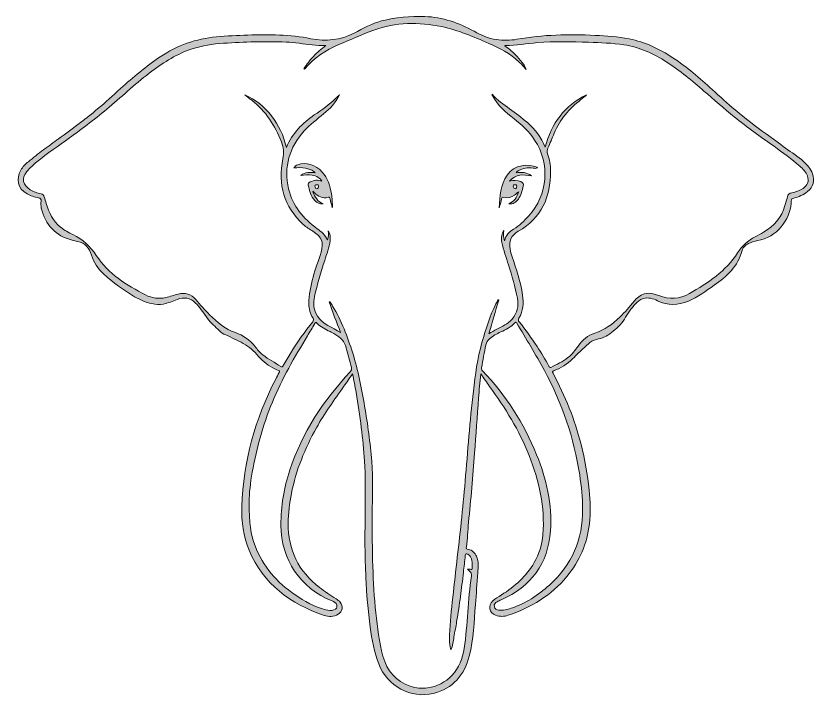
# Model space of a CAD drawing. Extents: x 55 to 2945, y -1852 to -85.
# Drawn here: x 80 to 1013, y -881 to -85 of the extents above; entities that cross this region are included whole.
import ezdxf

# ---------------------------------------------------------------- set-up
doc = ezdxf.new("R2010")
doc.units = 0
doc.header["$MEASUREMENT"] = 0
doc.layers.add('Layer 1', color=7, linetype='Continuous')

# ---------------------------------------------------------------- blocks, each defined once
blk = doc.blocks.new('block 4')
at = {"layer": 'Layer 1', "true_color": 0xffffff}
h = blk.add_hatch(color=7, dxfattribs=at)
h.dxf.hatch_style = 2
edge = h.paths.add_edge_path()
edge.add_spline(control_points=[(1009.71, -268.63), (1007.58, -262.84), (1003.71, -258.3), (999.2, -254.29), (992.71, -248.53), (985.35, -243.92), (978.4, -238.77), (970.84, -233.17), (963.37, -227.47), (955.57, -222.2), (942.97, -213.67), (931.4, -203.78), (919.59, -194.24), (910.29, -186.73), (901.64, -178.42), (892.73, -170.43), (878.04, -157.25), (863.22, -144.23), (846.73, -133.28), (831.05, -122.87), (814.25, -115.12), (795.73, -111.28), (782.61, -108.57), (769.31, -107.81), (756, -107.21), (725.45, -105.83), (695.01, -106.33), (664.8, -111.79), (656.86, -113.22), (648.78, -113.32), (640.75, -112.2), (631.36, -110.88), (622.88, -106.93), (614.71, -102.48), (596.73, -92.69), (577.98, -86), (557.24, -85.26), (540.13, -84.65), (523.35, -86.15), (506.82, -90.47), (495.42, -93.45), (485.2, -99.23), (474.85, -104.57), (458.71, -112.88), (441.88, -114.51), (424.27, -111.13), (412.12, -108.8), (399.85, -107.18), (387.5, -106.88), (362.96, -106.28), (338.44, -106.85), (313.96, -109), (290.08, -111.1), (268.37, -119.02), (248.45, -132.24), (231.87, -143.24), (216.88, -156.19), (202.08, -169.39), (193.22, -177.3), (184.65, -185.56), (175.44, -193.02), (168.84, -198.36), (162.49, -204), (155.55, -208.98), (146.89, -215.18), (138.48, -221.75), (129.78, -227.93), (123.83, -232.15), (118.02, -236.59), (112.07, -240.82), (106.05, -245.11), (100.41, -249.94), (94.65, -254.58), (91.19, -257.37), (88.05, -260.51), (85.85, -264.4), (80.13, -274.47), (81.35, -285.75), (93.02, -291.98), (97.29, -294.26), (101.8, -295.88), (106.53, -296.83), (108.66, -297.26), (109.68, -298.04), (109.41, -300.48), (109.1, -303.19), (109.08, -306), (109.72, -308.69), (114.42, -328.26), (126.3, -340.93), (145.85, -346.18), (147.93, -346.74), (150.03, -347.25), (152.13, -347.69), (160.87, -349.48), (165.81, -355.07), (168.24, -363.39), (170.77, -372.08), (175.68, -379.32), (182.32, -385.43), (193.42, -395.64), (205.72, -404.22), (218.58, -412.01), (224.83, -415.79), (231.49, -418.64), (238.68, -420.13), (243.12, -421.04), (247.67, -421.72), (252.11, -420.66), (257.63, -419.34), (262.98, -417.4), (268.26, -415.26), (276.23, -412.04), (283.43, -413.26), (289.61, -419.38), (294.5, -424.23), (298.49, -429.87), (302.35, -435.49), (306.13, -441), (310.8, -445.5), (315.67, -449.88), (317.89, -451.88), (319.76, -454.23), (322.68, -455.53), (329.47, -458.55), (336.19, -461.76), (342.78, -465.2), (349.69, -468.8), (356.01, -473.46), (361.07, -479.31), (366.51, -485.6), (372.39, -491.11), (379.73, -495.01), (381.89, -496.16), (384.11, -497.24), (386.36, -498.18), (387.65, -498.72), (388.01, -499.18), (387.24, -500.52), (385.82, -502.98), (384.59, -505.55), (383.29, -508.08), (359.31, -554.78), (345.26, -604.12), (343.74, -656.81), (343.24, -674.37), (345.35, -691.48), (352.17, -707.77), (368.82, -747.55), (400.56, -770.08), (439.83, -783.72), (445.14, -785.57), (450.91, -785.54), (456.09, -782.42), (461.19, -779.35), (462.29, -773.1), (458.62, -768.43), (457.26, -766.7), (455.51, -765.44), (453.65, -764.32), (447.01, -760.3), (440.7, -755.8), (434.54, -751.09), (409.85, -732.21), (397.49, -707.27), (397.83, -676.15), (397.96, -664.55), (399.34, -653.06), (401.58, -641.68), (406.95, -614.38), (417.38, -589), (430.91, -564.8), (440.37, -547.89), (451.71, -532.23), (462.87, -516.45), (466.14, -511.83), (469.31, -507.15), (472.95, -501.88), (474.41, -509.57), (475.82, -516.55), (477.05, -523.55), (479.44, -537.16), (481.44, -550.83), (483.13, -564.54), (484.74, -577.58), (486.12, -590.64), (487.03, -603.74), (488.25, -621.19), (487.75, -638.68), (487.66, -656.15), (487.6, -667.57), (487.69, -679.02), (487.27, -690.45), (487.11, -694.62), (487.47, -698.81), (487.46, -703), (487.42, -715.17), (487.92, -727.34), (488.47, -739.49), (489.35, -758.9), (490.99, -778.26), (493.59, -797.52), (495.55, -812.11), (498.19, -826.54), (503.52, -840.35), (513.43, -866.07), (541.08, -881.2), (567.18, -874.68), (590.12, -868.95), (603.45, -853.32), (609.18, -831.05), (614.24, -811.4), (614.86, -791.12), (616.35, -770.99), (617.27, -758.66), (618.3, -746.34), (619.11, -734.01), (619.54, -727.55), (620.48, -721.02), (617.51, -714.78), (615.53, -710.64), (612.65, -707.52), (608.08, -706.75), (605.96, -706.39), (605.46, -705.75), (605.74, -703.85), (607.12, -694.42), (607.35, -684.89), (608.26, -675.42), (609.54, -661.96), (611.02, -648.51), (612.19, -635.03), (613.37, -621.55), (614.31, -608.05), (615.3, -594.55), (616.87, -573.12), (618.31, -551.68), (619.96, -530.26), (620.66, -521.18), (621.73, -512.13), (622.72, -502.15), (626.45, -507.49), (629.57, -512.11), (632.83, -516.62), (651.01, -541.85), (667.6, -568), (678.97, -597.11), (690.56, -626.8), (697.82, -657.33), (695.03, -689.54), (694.04, -701.1), (690.82, -712.08), (684.95, -722.15), (675.62, -738.15), (662.16, -750), (646.73, -759.82), (643.26, -762.03), (639.64, -764.05), (636.59, -766.86), (630.57, -772.4), (632.19, -780.7), (639.87, -783.51), (644.77, -785.3), (649.8, -785.13), (654.61, -783.52), (681.37, -774.53), (704.79, -760.41), (722.96, -738.41), (737.77, -720.48), (746.8, -700.01), (749.34, -676.86), (750.78, -663.76), (750.35, -650.62), (749.03, -637.49), (747.24, -619.6), (743.95, -601.99), (739.65, -584.57), (732.43, -555.38), (721.03, -527.81), (706.91, -501.33), (705.89, -499.42), (706.12, -498.86), (708.11, -498.19), (716.4, -495.39), (723.48, -490.68), (729.77, -484.58), (732.16, -482.27), (734.23, -479.65), (736.66, -477.47), (740.38, -474.14), (744.06, -470.76), (747.74, -467.38), (750.56, -464.77), (753.7, -462.44), (757.6, -461.8), (764.15, -460.72), (769.76, -457.94), (775.03, -453.9), (780.93, -449.37), (786.45, -444.52), (790.19, -438.11), (793.91, -431.72), (798.16, -425.76), (803.23, -420.44), (805.67, -417.89), (808.26, -415.42), (811.99, -414.28), (818.1, -412.4), (823.46, -414.27), (828.72, -416.74), (840.77, -422.4), (852.74, -422.18), (864.88, -417.05), (875.84, -412.43), (885.31, -405.41), (894.98, -398.71), (909.85, -388.4), (922.67, -376.48), (927.64, -358.11), (928.85, -353.62), (932.41, -350.7), (936.83, -349.23), (940.91, -347.86), (945.04, -346.53), (949.24, -345.66), (971.89, -340.95), (985.04, -316.7), (984.93, -300.41), (984.91, -298.12), (985.79, -297.38), (987.8, -296.93), (993.71, -295.62), (999.18, -293.28), (1003.94, -289.44), (1010.64, -284.03), (1012.67, -276.71), (1009.71, -268.63)], knot_values=[0, 0, 0, 0, 1, 1, 1, 2, 2, 2, 3, 3, 3, 4, 4, 4, 5, 5, 5, 6, 6, 6, 7, 7, 7, 8, 8, 8, 9, 9, 9, 10, 10, 10, 11, 11, 11, 12, 12, 12, 13, 13, 13, 14, 14, 14, 15, 15, 15, 16, 16, 16, 17, 17, 17, 18, 18, 18, 19, 19, 19, 20, 20, 20, 21, 21, 21, 22, 22, 22, 23, 23, 23, 24, 24, 24, 25, 25, 25, 26, 26, 26, 27, 27, 27, 28, 28, 28, 29, 29, 29, 30, 30, 30, 31, 31, 31, 32, 32, 32, 33, 33, 33, 34, 34, 34, 35, 35, 35, 36, 36, 36, 37, 37, 37, 38, 38, 38, 39, 39, 39, 40, 40, 40, 41, 41, 41, 42, 42, 42, 43, 43, 43, 44, 44, 44, 45, 45, 45, 46, 46, 46, 47, 47, 47, 48, 48, 48, 49, 49, 49, 50, 50, 50, 51, 51, 51, 52, 52, 52, 53, 53, 53, 54, 54, 54, 55, 55, 55, 56, 56, 56, 57, 57, 57, 58, 58, 58, 59, 59, 59, 60, 60, 60, 61, 61, 61, 62, 62, 62, 63, 63, 63, 64, 64, 64, 65, 65, 65, 66, 66, 66, 67, 67, 67, 68, 68, 68, 69, 69, 69, 70, 70, 70, 71, 71, 71, 72, 72, 72, 73, 73, 73, 74, 74, 74, 75, 75, 75, 76, 76, 76, 77, 77, 77, 78, 78, 78, 79, 79, 79, 80, 80, 80, 81, 81, 81, 82, 82, 82, 83, 83, 83, 84, 84, 84, 85, 85, 85, 86, 86, 86, 87, 87, 87, 88, 88, 88, 89, 89, 89, 90, 90, 90, 91, 91, 91, 92, 92, 92, 93, 93, 93, 94, 94, 94, 95, 95, 95, 96, 96, 96, 97, 97, 97, 98, 98, 98, 99, 99, 99, 100, 100, 100, 101, 101, 101, 102, 102, 102, 103, 103, 103, 104, 104, 104, 105, 105, 105, 106, 106, 106, 107, 107, 107, 108, 108, 108, 109, 109, 109, 110, 110, 110, 111, 111, 111, 112, 112, 112, 112], degree=3, periodic=1)
edge = h.paths.add_edge_path()
edge.add_spline(control_points=[(470.14, -499.71), (438.92, -533.06), (414.23, -570.51), (399.75, -614.12), (392.85, -634.91), (389.33, -656.38), (389.37, -678.35), (389.44, -718.57), (411.78, -751.69), (449.06, -766.85), (451.46, -767.82), (453.75, -768.81), (454.42, -771.77), (455.06, -774.62), (454.08, -776.56), (451.23, -777.37), (448, -778.3), (444.8, -777.78), (441.62, -777.09), (428.29, -774.18), (416.97, -767.07), (405.89, -759.6), (384.6, -745.25), (368.25, -726.78), (359.16, -702.43), (354.03, -688.7), (352.09, -676.65), (352.2, -651.39), (352.43, -631.16), (357.61, -603.64), (365.06, -576.5), (372.85, -548.09), (384.25, -521.13), (398.38, -495.29), (405.34, -482.57), (413.05, -470.31), (420.26, -457.75), (423.04, -452.9), (426.05, -448.2), (428.85, -443.36), (429.42, -442.37), (429.87, -441.42), (431.17, -442.75), (435.57, -447.27), (441.2, -449.91), (446.69, -452.75), (448.61, -453.74), (450.52, -454.74), (452.41, -455.78), (458.92, -459.37), (463.73, -464.1), (465.57, -471.8), (467.4, -479.41), (469.84, -486.88), (471.6, -494.54), (472.1, -496.68), (471.69, -498.05), (470.14, -499.71)], knot_values=[0, 0, 0, 0, 1, 1, 1, 2, 2, 2, 3, 3, 3, 4, 4, 4, 5, 5, 5, 6, 6, 6, 7, 7, 7, 8, 8, 8, 9, 9, 9, 10, 10, 10, 11, 11, 11, 12, 12, 12, 13, 13, 13, 14, 14, 14, 15, 15, 15, 16, 16, 16, 17, 17, 17, 18, 18, 18, 19, 19, 19, 19], degree=3, periodic=1)
edge = h.paths.add_edge_path()
edge.add_spline(control_points=[(738.03, -619.93), (740.04, -633.14), (741.28, -646.43), (741.44, -659.8), (741.81, -695.1), (728.96, -724.62), (702.73, -748.3), (689.55, -760.2), (674.93, -769.74), (657.98, -775.39), (653.34, -776.94), (648.62, -778.35), (643.58, -777.53), (641.08, -777.12), (639.02, -776.18), (638.43, -773.45), (637.81, -770.61), (639.65, -769.06), (641.72, -767.8), (643.14, -766.94), (644.68, -766.27), (646.2, -765.59), (681.26, -750.06), (701.29, -723.45), (703.95, -685.01), (706.08, -654.21), (699.27, -624.68), (687.71, -596.3), (672.82, -559.77), (651.86, -527.02), (624.6, -498.41), (623.59, -497.36), (623.36, -496.42), (623.58, -495.02), (624.97, -486.01), (626.64, -477.05), (628.59, -468.13), (629.21, -465.28), (630.59, -463.11), (632.72, -461.23), (636.66, -457.73), (641.25, -455.31), (645.97, -453.1), (651.94, -450.3), (657.77, -447.3), (662.47, -442.53), (663.32, -441.67), (663.92, -441.44), (664.67, -442.74), (675.32, -461.16), (686.73, -479.14), (696.79, -497.9), (717.37, -536.26), (731.46, -576.84), (738.03, -619.93)], knot_values=[0, 0, 0, 0, 1, 1, 1, 2, 2, 2, 3, 3, 3, 4, 4, 4, 5, 5, 5, 6, 6, 6, 7, 7, 7, 8, 8, 8, 9, 9, 9, 10, 10, 10, 11, 11, 11, 12, 12, 12, 13, 13, 13, 14, 14, 14, 15, 15, 15, 16, 16, 16, 17, 17, 17, 18, 18, 18, 18], degree=3, periodic=1)
edge = h.paths.add_edge_path()
edge.add_spline(control_points=[(998.71, -285.76), (994.69, -288.35), (990.24, -289.94), (985.58, -290.73), (982.49, -291.25), (981.05, -292.78), (980.42, -295.76), (979.71, -299.11), (978.57, -302.37), (977.62, -305.67), (973.59, -319.6), (965.05, -329.88), (952.43, -336.89), (949.26, -338.66), (946.17, -340.58), (942.93, -342.23), (934.41, -346.56), (927.48, -352.73), (922.38, -360.74), (908.55, -382.49), (887.78, -396.02), (866.04, -408.28), (854.73, -414.66), (842.63, -415.76), (830.33, -410.67), (829.43, -410.3), (828.45, -410.1), (827.54, -409.74), (816.9, -405.65), (808.42, -408.83), (801.42, -417.35), (796.2, -423.72), (790.95, -430.06), (784.96, -435.77), (776.42, -443.91), (767.16, -450.82), (755.77, -454.5), (747.42, -457.2), (741.04, -462.49), (736.09, -469.67), (732.69, -474.59), (729.05, -479.34), (724.23, -483.02), (718.11, -487.7), (711.21, -491.01), (704.36, -494.4), (702.8, -495.17), (702.56, -493.76), (702.07, -492.9), (697.7, -485.14), (693.25, -477.42), (688.26, -470.04), (681.67, -460.29), (675.03, -450.56), (667.54, -441.46), (666.27, -439.92), (665.95, -438.85), (667.13, -436.92), (672.2, -428.63), (672.65, -419.47), (671.27, -410.17), (668.99, -394.77), (664.36, -379.99), (659.08, -365.4), (658.05, -362.53), (657.26, -359.6), (656.75, -356.59), (655.12, -347.13), (657.93, -340.5), (666.33, -335.76), (693.78, -320.27), (704.06, -295.62), (704.13, -265.48), (704.14, -258.56), (702.76, -251.82), (700.58, -245.27), (699.81, -242.97), (699.9, -241), (700.89, -238.79), (703.47, -233.07), (705.87, -227.26), (708.28, -221.46), (714.93, -205.43), (725.76, -192.73), (739.37, -182.22), (741.68, -180.43), (743.97, -178.6), (745.98, -176.54), (720.37, -189.05), (705.19, -209.93), (697.89, -237.56), (692.85, -226.34), (686.13, -216.81), (677.06, -209), (670.43, -203.29), (663.34, -198.19), (656.28, -193.05), (649.14, -187.85), (641.81, -182.89), (636.05, -175.97), (635.34, -176.99), (636.18, -177.51), (636.52, -178.11), (642.6, -188.97), (651.64, -197.06), (661.38, -204.49), (670.65, -211.55), (679.04, -219.45), (685.47, -229.29), (703.75, -257.29), (700.95, -293.05), (678.52, -317.83), (673.23, -323.67), (667.67, -329.15), (660.87, -333.29), (655.91, -336.3), (651.99, -340.36), (650.18, -346.76), (648.72, -342.5), (648.9, -338.84), (649.51, -334.85), (646.98, -337.78), (646.09, -343.13), (647.16, -348.75), (648.88, -357.74), (652.32, -366.23), (654.94, -374.96), (658.82, -387.82), (662.9, -400.63), (665.4, -413.85), (667.11, -422.92), (665.18, -431.19), (659.04, -438.29), (656.63, -441.08), (653.62, -443.14), (650.51, -444.99), (644.62, -448.49), (638.18, -451.01), (631.98, -455.46), (635.97, -441.87), (639.75, -428.95), (643.54, -416.03), (643.3, -415.91), (643.07, -415.79), (642.83, -415.67), (641.98, -417.18), (641.07, -418.65), (640.29, -420.19), (632.98, -434.62), (628.34, -450.03), (623.94, -465.51), (618.65, -484.07), (616.09, -503.12), (613.9, -522.24), (609.9, -557.15), (607.34, -592.2), (604.32, -627.21), (602.94, -643.14), (601.51, -659.07), (599.78, -674.96), (596.4, -706.06), (592.69, -737.12), (589.3, -768.21), (587.72, -782.75), (586.53, -797.33), (586, -811.95), (585.86, -815.79), (586.55, -819.5), (587.82, -823.88), (590.08, -819.51), (590.4, -813.6), (591.27, -808.82), (592.38, -802.82), (593.44, -796.81), (594.44, -790.79), (596.07, -781.05), (597.57, -771.28), (598.93, -761.49), (599.58, -756.89), (600.05, -752.28), (600.59, -747.66), (601.14, -743.02), (602.28, -738.09), (602.28, -733.42), (603.03, -726.93), (603.85, -720.44), (604.42, -713.93), (604.65, -711.29), (605.94, -711.6), (607.52, -712.36), (610.6, -713.84), (611.38, -716.85), (612.22, -719.77), (613.05, -722.66), (612.53, -725.61), (612.49, -728.54), (612.47, -729.85), (612.18, -730.65), (610.59, -729.95), (609.6, -729.52), (608.51, -729.45), (607, -729.9), (608.01, -730.77), (608.75, -731.38), (609.46, -732.02), (611.16, -733.54), (611.93, -735.25), (611.58, -737.72), (607.55, -765.74), (607.47, -794.23), (603.12, -822.19), (601.28, -833.95), (597.31, -845.03), (588.9, -853.71), (581.38, -861.47), (571.3, -866.78), (560.57, -868.24), (553.78, -869.17), (546.8, -868.52), (540.33, -866.24), (523.68, -860.38), (513.12, -848.31), (508.47, -831.42), (503.9, -814.82), (502.05, -797.71), (500.16, -780.64), (498.17, -762.67), (497.26, -744.63), (496.63, -726.59), (495.93, -706.41), (495.65, -686.21), (495.88, -666), (496.12, -645.3), (496.97, -624.58), (495.33, -603.9), (493.62, -582.36), (490.65, -560.98), (486.99, -539.7), (483.39, -518.81), (479.51, -497.99), (473.08, -477.74), (467.04, -458.73), (460.02, -440.12), (449.71, -422.92), (448.8, -421.41), (447.8, -419.96), (446.82, -418.49), (446.61, -418.19), (446.39, -417.81), (445.59, -417.99), (449.27, -429.98), (454.25, -441.46), (458.97, -453.84), (449.26, -447.76), (438.38, -444.52), (432.02, -434.81), (427.37, -427.73), (426.9, -419.89), (428.63, -411.87), (431.7, -397.57), (436.06, -383.62), (440.4, -369.67), (442.75, -362.1), (446, -354.77), (446.85, -346.78), (447.28, -342.64), (446.85, -338.69), (444.56, -335.07), (444.92, -338.68), (445.08, -342.23), (443.87, -345.7), (443.69, -345.69), (443.38, -345.73), (443.35, -345.66), (441.13, -339.88), (436.63, -336.2), (431.78, -332.72), (415.41, -320.99), (402.94, -306.24), (398.32, -286.21), (392.4, -260.59), (399.09, -238.08), (416.53, -218.6), (423.26, -211.09), (431.43, -205.25), (439.18, -198.92), (446.65, -192.83), (452.92, -185.8), (457.64, -176.61), (456, -178.17), (454.78, -179.31), (453.59, -180.48), (445.92, -188.04), (437.05, -194.03), (428.22, -200.06), (414.26, -209.6), (402.73, -221.22), (395.71, -237.98), (392.43, -223.89), (386.77, -211.9), (378.46, -201.22), (370.11, -190.49), (360.03, -181.91), (347.27, -176.72), (349.95, -178.82), (352.6, -180.96), (355.32, -183.01), (371.97, -195.53), (382.3, -212.45), (389.92, -231.5), (392.59, -238.18), (393.2, -244.03), (391.66, -251.32), (385.41, -280.96), (392.86, -306.89), (415.37, -327.86), (418.76, -331.02), (422.87, -333.2), (426.75, -335.7), (437.01, -342.3), (439.41, -348.34), (436.14, -360.19), (433.42, -370.01), (429.4, -379.43), (426.9, -389.34), (424.34, -399.52), (421.6, -409.66), (421.76, -420.3), (421.85, -426.35), (423.41, -431.95), (426.79, -436.94), (428.01, -438.73), (427.61, -439.68), (426.41, -441.2), (417.26, -452.83), (408.45, -464.69), (400.87, -477.45), (397.82, -482.58), (394.68, -487.66), (391.75, -492.86), (391.1, -494.02), (390.56, -494.42), (389.28, -493.55), (382.38, -488.88), (374.98, -484.98), (368.33, -479.95), (364.64, -477.15), (361.79, -473.45), (358.9, -469.87), (352.83, -462.34), (345.4, -456.96), (336.15, -453.87), (324.21, -449.88), (314.87, -441.82), (306.14, -433.15), (300.44, -427.49), (295.19, -421.38), (289.97, -415.28), (284.44, -408.82), (277.65, -406.83), (269.61, -408.87), (264.67, -410.12), (259.88, -411.95), (254.92, -413.09), (246.76, -414.97), (238.67, -413.69), (231.41, -409.97), (209.15, -398.59), (188.17, -385.4), (173.91, -363.99), (166.89, -353.44), (158.1, -345.09), (146.55, -339.67), (141.49, -337.3), (136.62, -334.52), (132.24, -330.95), (123.43, -323.77), (118.69, -314.1), (115.43, -303.51), (114.62, -300.89), (113.72, -298.28), (113.16, -295.6), (112.69, -293.42), (111.45, -292.51), (109.41, -292.09), (104.96, -291.19), (100.71, -289.7), (96.8, -287.35), (87.81, -281.96), (86.37, -274.09), (92.89, -265.86), (96.26, -261.59), (100.53, -258.25), (104.66, -254.77), (116.66, -244.66), (129.87, -236.18), (142.5, -226.92), (158.31, -215.32), (173.98, -203.55), (188.97, -190.87), (205.51, -176.87), (221.32, -161.98), (238.77, -149.07), (253.26, -138.36), (268.29, -128.58), (285.66, -123.04), (297.6, -119.23), (309.89, -117.17), (322.35, -116.44), (346.66, -115.02), (370.99, -113.89), (395.35, -115.12), (405.56, -115.64), (415.65, -117.18), (425.79, -118.31), (430.85, -118.87), (435.91, -119.29), (441.84, -119.22), (436.18, -123.23), (431.51, -127.19), (427.35, -131.71), (423.15, -136.25), (419.38, -141.11), (416.18, -146.4), (416.9, -147.05), (417.16, -146.42), (417.41, -146.11), (428.07, -133.25), (441.66, -124.51), (456.87, -118.08), (470.42, -112.35), (483.83, -106.23), (497.62, -101.13), (523.5, -91.55), (550.03, -91.5), (576.8, -97.07), (596.05, -101.07), (613.98, -108.68), (631.87, -116.56), (644.62, -122.18), (656.86, -128.43), (667.11, -138.07), (670.03, -140.82), (672.75, -143.76), (675.49, -147.02), (675.18, -144.33), (671.11, -138.61), (664.9, -131.83), (660.64, -127.2), (655.91, -123.1), (650.68, -119.55), (650.96, -119.25), (651.08, -119), (651.2, -119), (663.82, -119.17), (676.21, -116.76), (688.72, -115.71), (708.62, -114.05), (728.55, -114.56), (748.47, -115.3), (762.19, -115.8), (775.93, -116.17), (789.56, -118.23), (807.88, -121), (824.26, -128.47), (839.67, -138.41), (855.15, -148.39), (869.16, -160.24), (883.09, -172.21), (894.84, -182.3), (906.46, -192.55), (918.49, -202.33), (933.44, -214.46), (949.17, -225.5), (964.84, -236.64), (975.14, -243.96), (985.28, -251.47), (994.85, -259.73), (998.59, -262.95), (1002.11, -266.38), (1003.76, -271.23), (1005.82, -277.29), (1004.09, -282.28), (998.71, -285.76)], knot_values=[0, 0, 0, 0, 1, 1, 1, 2, 2, 2, 3, 3, 3, 4, 4, 4, 5, 5, 5, 6, 6, 6, 7, 7, 7, 8, 8, 8, 9, 9, 9, 10, 10, 10, 11, 11, 11, 12, 12, 12, 13, 13, 13, 14, 14, 14, 15, 15, 15, 16, 16, 16, 17, 17, 17, 18, 18, 18, 19, 19, 19, 20, 20, 20, 21, 21, 21, 22, 22, 22, 23, 23, 23, 24, 24, 24, 25, 25, 25, 26, 26, 26, 27, 27, 27, 28, 28, 28, 29, 29, 29, 30, 30, 30, 31, 31, 31, 32, 32, 32, 33, 33, 33, 34, 34, 34, 35, 35, 35, 36, 36, 36, 37, 37, 37, 38, 38, 38, 39, 39, 39, 40, 40, 40, 41, 41, 41, 42, 42, 42, 43, 43, 43, 44, 44, 44, 45, 45, 45, 46, 46, 46, 47, 47, 47, 48, 48, 48, 49, 49, 49, 50, 50, 50, 51, 51, 51, 52, 52, 52, 53, 53, 53, 54, 54, 54, 55, 55, 55, 56, 56, 56, 57, 57, 57, 58, 58, 58, 59, 59, 59, 60, 60, 60, 61, 61, 61, 62, 62, 62, 63, 63, 63, 64, 64, 64, 65, 65, 65, 66, 66, 66, 67, 67, 67, 68, 68, 68, 69, 69, 69, 70, 70, 70, 71, 71, 71, 72, 72, 72, 73, 73, 73, 74, 74, 74, 75, 75, 75, 76, 76, 76, 77, 77, 77, 78, 78, 78, 79, 79, 79, 80, 80, 80, 81, 81, 81, 82, 82, 82, 83, 83, 83, 84, 84, 84, 85, 85, 85, 86, 86, 86, 87, 87, 87, 88, 88, 88, 89, 89, 89, 90, 90, 90, 91, 91, 91, 92, 92, 92, 93, 93, 93, 94, 94, 94, 95, 95, 95, 96, 96, 96, 97, 97, 97, 98, 98, 98, 99, 99, 99, 100, 100, 100, 101, 101, 101, 102, 102, 102, 103, 103, 103, 104, 104, 104, 105, 105, 105, 106, 106, 106, 107, 107, 107, 108, 108, 108, 109, 109, 109, 110, 110, 110, 111, 111, 111, 112, 112, 112, 113, 113, 113, 114, 114, 114, 115, 115, 115, 116, 116, 116, 117, 117, 117, 118, 118, 118, 119, 119, 119, 120, 120, 120, 121, 121, 121, 122, 122, 122, 123, 123, 123, 124, 124, 124, 125, 125, 125, 126, 126, 126, 127, 127, 127, 128, 128, 128, 129, 129, 129, 130, 130, 130, 131, 131, 131, 132, 132, 132, 133, 133, 133, 134, 134, 134, 135, 135, 135, 136, 136, 136, 137, 137, 137, 138, 138, 138, 139, 139, 139, 140, 140, 140, 141, 141, 141, 142, 142, 142, 143, 143, 143, 144, 144, 144, 145, 145, 145, 146, 146, 146, 147, 147, 147, 148, 148, 148, 149, 149, 149, 150, 150, 150, 151, 151, 151, 152, 152, 152, 153, 153, 153, 154, 154, 154, 155, 155, 155, 156, 156, 156, 157, 157, 157, 158, 158, 158, 159, 159, 159, 160, 160, 160, 161, 161, 161, 161], degree=3, periodic=1)
h = blk.add_hatch(color=7, dxfattribs=at)
h.dxf.hatch_style = 2
edge = h.paths.add_edge_path()
edge.add_spline(control_points=[(426.68, -289.1), (428.82, -296.11), (432.31, -300.98), (438.49, -303.77), (434.46, -304.2), (431.31, -302.68), (428.78, -299.91), (424.16, -294.85), (422.6, -288.44), (421.24, -281.99), (420.87, -280.23), (421.89, -279.07), (423.45, -278.25), (427.86, -275.92), (432.43, -275.74), (437.26, -277.22), (435.36, -273.96), (430.71, -271.11), (425.85, -270.26), (421.38, -269.48), (416.92, -270.34), (412.43, -270.5), (417.65, -266.93), (423.43, -266.6), (429.45, -267.55), (427.94, -265.37), (423.86, -263.52), (418.01, -262.24), (413.68, -261.29), (409.32, -261.35), (404.59, -261.89), (405.48, -259.48), (407.24, -258.85), (408.93, -258.22), (418.31, -254.7), (430.15, -258.21), (437.65, -266.74), (443.98, -273.93), (446.77, -282.63), (448.28, -291.86), (449.18, -297.33), (449.59, -302.84), (449.27, -308.48), (448.41, -304.94), (447.53, -301.41), (446.7, -297.87), (446.44, -296.76), (446.28, -295.73), (444.68, -296.12), (437.91, -297.77), (432.62, -295.08), (428.03, -290.39), (427.78, -290.13), (427.52, -289.9), (426.68, -289.1)], knot_values=[0, 0, 0, 0, 1, 1, 1, 2, 2, 2, 3, 3, 3, 4, 4, 4, 5, 5, 5, 6, 6, 6, 7, 7, 7, 8, 8, 8, 9, 9, 9, 10, 10, 10, 11, 11, 11, 12, 12, 12, 13, 13, 13, 14, 14, 14, 15, 15, 15, 16, 16, 16, 17, 17, 17, 18, 18, 18, 18], degree=3, periodic=1)
edge = h.paths.add_edge_path()
edge.add_spline(control_points=[(431.35, -281.51), (430.83, -282.12), (428.86, -281.02), (429.06, -283.01), (429.19, -284.3), (429.41, -286.07), (431.17, -286.06), (432.94, -286.04), (432.95, -284.28), (433.18, -282.96), (433.39, -281.77), (432.71, -281.39), (431.35, -281.51)], knot_values=[0, 0, 0, 0, 1, 1, 1, 2, 2, 2, 3, 3, 3, 4, 4, 4, 4], degree=3, periodic=1)
h = blk.add_hatch(color=7, dxfattribs=at)
h.dxf.hatch_style = 2
edge = h.paths.add_edge_path()
edge.add_spline(control_points=[(655.93, -277.25), (660.85, -275.96), (665.14, -275.89), (669.37, -277.79), (671.79, -278.88), (672.83, -280.35), (672.19, -283.08), (670.95, -288.36), (669.64, -293.59), (666.42, -298.08), (663.73, -301.83), (660.26, -304.2), (655.23, -303.76), (661.29, -300.99), (664.74, -296.15), (666.88, -289.55), (664.97, -291.09), (663.5, -292.39), (661.92, -293.53), (658.24, -296.17), (654.13, -297.33), (649.68, -296.24), (647.82, -295.79), (647.23, -296.39), (646.87, -298.03), (646.1, -301.51), (645.23, -304.96), (644.09, -308.34), (644.67, -294.99), (645.57, -281.76), (653.32, -270.09), (661.58, -257.65), (678.81, -256.75), (688.1, -260.98), (688.26, -261.05), (688.34, -261.26), (688.64, -261.63), (687, -262.69), (685.31, -262.37), (683.63, -262.13), (677.5, -261.23), (671.7, -262.14), (666.34, -265.35), (665.44, -265.88), (664.38, -266.28), (663.82, -267.57), (670.29, -266.59), (676.43, -266.83), (681.84, -271.01), (672.5, -269.47), (663.42, -268.68), (655.93, -277.25)], knot_values=[0, 0, 0, 0, 1, 1, 1, 2, 2, 2, 3, 3, 3, 4, 4, 4, 5, 5, 5, 6, 6, 6, 7, 7, 7, 8, 8, 8, 9, 9, 9, 10, 10, 10, 11, 11, 11, 12, 12, 12, 13, 13, 13, 14, 14, 14, 15, 15, 15, 16, 16, 16, 17, 17, 17, 17], degree=3, periodic=1)
edge = h.paths.add_edge_path()
edge.add_spline(control_points=[(662.3, -281.53), (660.95, -281.36), (660.22, -281.74), (660.46, -283.1), (660.7, -284.43), (660.89, -286.1), (662.63, -286.04), (664.14, -285.98), (664.4, -284.44), (664.56, -283.16), (664.79, -281.15), (663.07, -281.89), (662.3, -281.53)], knot_values=[0, 0, 0, 0, 1, 1, 1, 2, 2, 2, 3, 3, 3, 4, 4, 4, 4], degree=3, periodic=1)
at = {"layer": 'Layer 1', "lineweight": 0}
for points, knots in [([(1009.71, -268.63), (1007.58, -262.84), (1003.71, -258.3), (999.2, -254.29), (992.71, -248.53), (985.35, -243.92), (978.4, -238.77), (970.84, -233.17), (963.37, -227.47), (955.57, -222.2), (942.97, -213.67), (931.4, -203.78), (919.59, -194.24), (910.29, -186.73), (901.64, -178.42), (892.73, -170.43), (878.04, -157.25), (863.22, -144.23), (846.73, -133.28), (831.05, -122.87), (814.25, -115.12), (795.73, -111.28), (782.61, -108.57), (769.31, -107.81), (756, -107.21), (725.45, -105.83), (695.01, -106.33), (664.8, -111.79), (656.86, -113.22), (648.78, -113.32), (640.75, -112.2), (631.36, -110.88), (622.88, -106.93), (614.71, -102.48), (596.73, -92.69), (577.98, -86), (557.24, -85.26), (540.13, -84.65), (523.35, -86.15), (506.82, -90.47), (495.42, -93.45), (485.2, -99.23), (474.85, -104.57), (458.71, -112.88), (441.88, -114.51), (424.27, -111.13), (412.12, -108.8), (399.85, -107.18), (387.5, -106.88), (362.96, -106.28), (338.44, -106.85), (313.96, -109), (290.08, -111.1), (268.37, -119.02), (248.45, -132.24), (231.87, -143.24), (216.88, -156.19), (202.08, -169.39), (193.22, -177.3), (184.65, -185.56), (175.44, -193.02), (168.84, -198.36), (162.49, -204), (155.55, -208.98), (146.89, -215.18), (138.48, -221.75), (129.78, -227.93), (123.83, -232.15), (118.02, -236.59), (112.07, -240.82), (106.05, -245.11), (100.41, -249.94), (94.65, -254.58), (91.19, -257.37), (88.05, -260.51), (85.85, -264.4), (80.13, -274.47), (81.35, -285.75), (93.02, -291.98), (97.29, -294.26), (101.8, -295.88), (106.53, -296.83), (108.66, -297.26), (109.68, -298.04), (109.41, -300.48), (109.1, -303.19), (109.08, -306), (109.72, -308.69), (114.42, -328.26), (126.3, -340.93), (145.85, -346.18), (147.93, -346.74), (150.03, -347.25), (152.13, -347.69), (160.87, -349.48), (165.81, -355.07), (168.24, -363.39), (170.77, -372.08), (175.68, -379.32), (182.32, -385.43), (193.42, -395.64), (205.72, -404.22), (218.58, -412.01), (224.83, -415.79), (231.49, -418.64), (238.68, -420.13), (243.12, -421.04), (247.67, -421.72), (252.11, -420.66), (257.63, -419.34), (262.98, -417.4), (268.26, -415.26), (276.23, -412.04), (283.43, -413.26), (289.61, -419.38), (294.5, -424.23), (298.49, -429.87), (302.35, -435.49), (306.13, -441), (310.8, -445.5), (315.67, -449.88), (317.89, -451.88), (319.76, -454.23), (322.68, -455.53), (329.47, -458.55), (336.19, -461.76), (342.78, -465.2), (349.69, -468.8), (356.01, -473.46), (361.07, -479.31), (366.51, -485.6), (372.39, -491.11), (379.73, -495.01), (381.89, -496.16), (384.11, -497.24), (386.36, -498.18), (387.65, -498.72), (388.01, -499.18), (387.24, -500.52), (385.82, -502.98), (384.59, -505.55), (383.29, -508.08), (359.31, -554.78), (345.26, -604.12), (343.74, -656.81), (343.24, -674.37), (345.35, -691.48), (352.17, -707.77), (368.82, -747.55), (400.56, -770.08), (439.83, -783.72), (445.14, -785.57), (450.91, -785.54), (456.09, -782.42), (461.19, -779.35), (462.29, -773.1), (458.62, -768.43), (457.26, -766.7), (455.51, -765.44), (453.65, -764.32), (447.01, -760.3), (440.7, -755.8), (434.54, -751.09), (409.85, -732.21), (397.49, -707.27), (397.83, -676.15), (397.96, -664.55), (399.34, -653.06), (401.58, -641.68), (406.95, -614.38), (417.38, -589), (430.91, -564.8), (440.37, -547.89), (451.71, -532.23), (462.87, -516.45), (466.14, -511.83), (469.31, -507.15), (472.95, -501.88), (474.41, -509.57), (475.82, -516.55), (477.05, -523.55), (479.44, -537.16), (481.44, -550.83), (483.13, -564.54), (484.74, -577.58), (486.12, -590.64), (487.03, -603.74), (488.25, -621.19), (487.75, -638.68), (487.66, -656.15), (487.6, -667.57), (487.69, -679.02), (487.27, -690.45), (487.11, -694.62), (487.47, -698.81), (487.46, -703), (487.42, -715.17), (487.92, -727.34), (488.47, -739.49), (489.35, -758.9), (490.99, -778.26), (493.59, -797.52), (495.55, -812.11), (498.19, -826.54), (503.52, -840.35), (513.43, -866.07), (541.08, -881.2), (567.18, -874.68), (590.12, -868.95), (603.45, -853.32), (609.18, -831.05), (614.24, -811.4), (614.86, -791.12), (616.35, -770.99), (617.27, -758.66), (618.3, -746.34), (619.11, -734.01), (619.54, -727.55), (620.48, -721.02), (617.51, -714.78), (615.53, -710.64), (612.65, -707.52), (608.08, -706.75), (605.96, -706.39), (605.46, -705.75), (605.74, -703.85), (607.12, -694.42), (607.35, -684.89), (608.26, -675.42), (609.54, -661.96), (611.02, -648.51), (612.19, -635.03), (613.37, -621.55), (614.31, -608.05), (615.3, -594.55), (616.87, -573.12), (618.31, -551.68), (619.96, -530.26), (620.66, -521.18), (621.73, -512.13), (622.72, -502.15), (626.45, -507.49), (629.57, -512.11), (632.83, -516.62), (651.01, -541.85), (667.6, -568), (678.97, -597.11), (690.56, -626.8), (697.82, -657.33), (695.03, -689.54), (694.04, -701.1), (690.82, -712.08), (684.95, -722.15), (675.62, -738.15), (662.16, -750), (646.73, -759.82), (643.26, -762.03), (639.64, -764.05), (636.59, -766.86), (630.57, -772.4), (632.19, -780.7), (639.87, -783.51), (644.77, -785.3), (649.8, -785.13), (654.61, -783.52), (681.37, -774.53), (704.79, -760.41), (722.96, -738.41), (737.77, -720.48), (746.8, -700.01), (749.34, -676.86), (750.78, -663.76), (750.35, -650.62), (749.03, -637.49), (747.24, -619.6), (743.95, -601.99), (739.65, -584.57), (732.43, -555.38), (721.03, -527.81), (706.91, -501.33), (705.89, -499.42), (706.12, -498.86), (708.11, -498.19), (716.4, -495.39), (723.48, -490.68), (729.77, -484.58), (732.16, -482.27), (734.23, -479.65), (736.66, -477.47), (740.38, -474.14), (744.06, -470.76), (747.74, -467.38), (750.56, -464.77), (753.7, -462.44), (757.6, -461.8), (764.15, -460.72), (769.76, -457.94), (775.03, -453.9), (780.93, -449.37), (786.45, -444.52), (790.19, -438.11), (793.91, -431.72), (798.16, -425.76), (803.23, -420.44), (805.67, -417.89), (808.26, -415.42), (811.99, -414.28), (818.1, -412.4), (823.46, -414.27), (828.72, -416.74), (840.77, -422.4), (852.74, -422.18), (864.88, -417.05), (875.84, -412.43), (885.31, -405.41), (894.98, -398.71), (909.85, -388.4), (922.67, -376.48), (927.64, -358.11), (928.85, -353.62), (932.41, -350.7), (936.83, -349.23), (940.91, -347.86), (945.04, -346.53), (949.24, -345.66), (971.89, -340.95), (985.04, -316.7), (984.93, -300.41), (984.91, -298.12), (985.79, -297.38), (987.8, -296.93), (993.71, -295.62), (999.18, -293.28), (1003.94, -289.44), (1010.64, -284.03), (1012.67, -276.71), (1009.71, -268.63)], [0, 0, 0, 0, 1, 1, 1, 2, 2, 2, 3, 3, 3, 4, 4, 4, 5, 5, 5, 6, 6, 6, 7, 7, 7, 8, 8, 8, 9, 9, 9, 10, 10, 10, 11, 11, 11, 12, 12, 12, 13, 13, 13, 14, 14, 14, 15, 15, 15, 16, 16, 16, 17, 17, 17, 18, 18, 18, 19, 19, 19, 20, 20, 20, 21, 21, 21, 22, 22, 22, 23, 23, 23, 24, 24, 24, 25, 25, 25, 26, 26, 26, 27, 27, 27, 28, 28, 28, 29, 29, 29, 30, 30, 30, 31, 31, 31, 32, 32, 32, 33, 33, 33, 34, 34, 34, 35, 35, 35, 36, 36, 36, 37, 37, 37, 38, 38, 38, 39, 39, 39, 40, 40, 40, 41, 41, 41, 42, 42, 42, 43, 43, 43, 44, 44, 44, 45, 45, 45, 46, 46, 46, 47, 47, 47, 48, 48, 48, 49, 49, 49, 50, 50, 50, 51, 51, 51, 52, 52, 52, 53, 53, 53, 54, 54, 54, 55, 55, 55, 56, 56, 56, 57, 57, 57, 58, 58, 58, 59, 59, 59, 60, 60, 60, 61, 61, 61, 62, 62, 62, 63, 63, 63, 64, 64, 64, 65, 65, 65, 66, 66, 66, 67, 67, 67, 68, 68, 68, 69, 69, 69, 70, 70, 70, 71, 71, 71, 72, 72, 72, 73, 73, 73, 74, 74, 74, 75, 75, 75, 76, 76, 76, 77, 77, 77, 78, 78, 78, 79, 79, 79, 80, 80, 80, 81, 81, 81, 82, 82, 82, 83, 83, 83, 84, 84, 84, 85, 85, 85, 86, 86, 86, 87, 87, 87, 88, 88, 88, 89, 89, 89, 90, 90, 90, 91, 91, 91, 92, 92, 92, 93, 93, 93, 94, 94, 94, 95, 95, 95, 96, 96, 96, 97, 97, 97, 98, 98, 98, 99, 99, 99, 100, 100, 100, 101, 101, 101, 102, 102, 102, 103, 103, 103, 104, 104, 104, 105, 105, 105, 106, 106, 106, 107, 107, 107, 108, 108, 108, 109, 109, 109, 110, 110, 110, 111, 111, 111, 112, 112, 112, 112]), ([(998.71, -285.76), (994.69, -288.35), (990.24, -289.94), (985.58, -290.73), (982.49, -291.25), (981.05, -292.78), (980.42, -295.76), (979.71, -299.11), (978.57, -302.37), (977.62, -305.67), (973.59, -319.6), (965.05, -329.88), (952.43, -336.89), (949.26, -338.66), (946.17, -340.58), (942.93, -342.23), (934.41, -346.56), (927.48, -352.73), (922.38, -360.74), (908.55, -382.49), (887.78, -396.02), (866.04, -408.28), (854.73, -414.66), (842.63, -415.76), (830.33, -410.67), (829.43, -410.3), (828.45, -410.1), (827.54, -409.74), (816.9, -405.65), (808.42, -408.83), (801.42, -417.35), (796.2, -423.72), (790.95, -430.06), (784.96, -435.77), (776.42, -443.91), (767.16, -450.82), (755.77, -454.5), (747.42, -457.2), (741.04, -462.49), (736.09, -469.67), (732.69, -474.59), (729.05, -479.34), (724.23, -483.02), (718.11, -487.7), (711.21, -491.01), (704.36, -494.4), (702.8, -495.17), (702.56, -493.76), (702.07, -492.9), (697.7, -485.14), (693.25, -477.42), (688.26, -470.04), (681.67, -460.29), (675.03, -450.56), (667.54, -441.46), (666.27, -439.92), (665.95, -438.85), (667.13, -436.92), (672.2, -428.63), (672.65, -419.47), (671.27, -410.17), (668.99, -394.77), (664.36, -379.99), (659.08, -365.4), (658.05, -362.53), (657.26, -359.6), (656.75, -356.59), (655.12, -347.13), (657.93, -340.5), (666.33, -335.76), (693.78, -320.27), (704.06, -295.62), (704.13, -265.48), (704.14, -258.56), (702.76, -251.82), (700.58, -245.27), (699.81, -242.97), (699.9, -241), (700.89, -238.79), (703.47, -233.07), (705.87, -227.26), (708.28, -221.46), (714.93, -205.43), (725.76, -192.73), (739.37, -182.22), (741.68, -180.43), (743.97, -178.6), (745.98, -176.54), (720.37, -189.05), (705.19, -209.93), (697.89, -237.56), (692.85, -226.34), (686.13, -216.81), (677.06, -209), (670.43, -203.29), (663.34, -198.19), (656.28, -193.05), (649.14, -187.85), (641.81, -182.89), (636.05, -175.97), (635.34, -176.99), (636.18, -177.51), (636.52, -178.11), (642.6, -188.97), (651.64, -197.06), (661.38, -204.49), (670.65, -211.55), (679.04, -219.45), (685.47, -229.29), (703.75, -257.29), (700.95, -293.05), (678.52, -317.83), (673.23, -323.67), (667.67, -329.15), (660.87, -333.29), (655.91, -336.3), (651.99, -340.36), (650.18, -346.76), (648.72, -342.5), (648.9, -338.84), (649.51, -334.85), (646.98, -337.78), (646.09, -343.13), (647.16, -348.75), (648.88, -357.74), (652.32, -366.23), (654.94, -374.96), (658.82, -387.82), (662.9, -400.63), (665.4, -413.85), (667.11, -422.92), (665.18, -431.19), (659.04, -438.29), (656.63, -441.08), (653.62, -443.14), (650.51, -444.99), (644.62, -448.49), (638.18, -451.01), (631.98, -455.46), (635.97, -441.87), (639.75, -428.95), (643.54, -416.03), (643.3, -415.91), (643.07, -415.79), (642.83, -415.67), (641.98, -417.18), (641.07, -418.65), (640.29, -420.19), (632.98, -434.62), (628.34, -450.03), (623.94, -465.51), (618.65, -484.07), (616.09, -503.12), (613.9, -522.24), (609.9, -557.15), (607.34, -592.2), (604.32, -627.21), (602.94, -643.14), (601.51, -659.07), (599.78, -674.96), (596.4, -706.06), (592.69, -737.12), (589.3, -768.21), (587.72, -782.75), (586.53, -797.33), (586, -811.95), (585.86, -815.79), (586.55, -819.5), (587.82, -823.88), (590.08, -819.51), (590.4, -813.6), (591.27, -808.82), (592.38, -802.82), (593.44, -796.81), (594.44, -790.79), (596.07, -781.05), (597.57, -771.28), (598.93, -761.49), (599.58, -756.89), (600.05, -752.28), (600.59, -747.66), (601.14, -743.02), (602.28, -738.09), (602.28, -733.42), (603.03, -726.93), (603.85, -720.44), (604.42, -713.93), (604.65, -711.29), (605.94, -711.6), (607.52, -712.36), (610.6, -713.84), (611.38, -716.85), (612.22, -719.77), (613.05, -722.66), (612.53, -725.61), (612.49, -728.54), (612.47, -729.85), (612.18, -730.65), (610.59, -729.95), (609.6, -729.52), (608.51, -729.45), (607, -729.9), (608.01, -730.77), (608.75, -731.38), (609.46, -732.02), (611.16, -733.54), (611.93, -735.25), (611.58, -737.72), (607.55, -765.74), (607.47, -794.23), (603.12, -822.19), (601.28, -833.95), (597.31, -845.03), (588.9, -853.71), (581.38, -861.47), (571.3, -866.78), (560.57, -868.24), (553.78, -869.17), (546.8, -868.52), (540.33, -866.24), (523.68, -860.38), (513.12, -848.31), (508.47, -831.42), (503.9, -814.82), (502.05, -797.71), (500.16, -780.64), (498.17, -762.67), (497.26, -744.63), (496.63, -726.59), (495.93, -706.41), (495.65, -686.21), (495.88, -666), (496.12, -645.3), (496.97, -624.58), (495.33, -603.9), (493.62, -582.36), (490.65, -560.98), (486.99, -539.7), (483.39, -518.81), (479.51, -497.99), (473.08, -477.74), (467.04, -458.73), (460.02, -440.12), (449.71, -422.92), (448.8, -421.41), (447.8, -419.96), (446.82, -418.49), (446.61, -418.19), (446.39, -417.81), (445.59, -417.99), (449.27, -429.98), (454.25, -441.46), (458.97, -453.84), (449.26, -447.76), (438.38, -444.52), (432.02, -434.81), (427.37, -427.73), (426.9, -419.89), (428.63, -411.87), (431.7, -397.57), (436.06, -383.62), (440.4, -369.67), (442.75, -362.1), (446, -354.77), (446.85, -346.78), (447.28, -342.64), (446.85, -338.69), (444.56, -335.07), (444.92, -338.68), (445.08, -342.23), (443.87, -345.7), (443.69, -345.69), (443.38, -345.73), (443.35, -345.66), (441.13, -339.88), (436.63, -336.2), (431.78, -332.72), (415.41, -320.99), (402.94, -306.24), (398.32, -286.21), (392.4, -260.59), (399.09, -238.08), (416.53, -218.6), (423.26, -211.09), (431.43, -205.25), (439.18, -198.92), (446.65, -192.83), (452.92, -185.8), (457.64, -176.61), (456, -178.17), (454.78, -179.31), (453.59, -180.48), (445.92, -188.04), (437.05, -194.03), (428.22, -200.06), (414.26, -209.6), (402.73, -221.22), (395.71, -237.98), (392.43, -223.89), (386.77, -211.9), (378.46, -201.22), (370.11, -190.49), (360.03, -181.91), (347.27, -176.72), (349.95, -178.82), (352.6, -180.96), (355.32, -183.01), (371.97, -195.53), (382.3, -212.45), (389.92, -231.5), (392.59, -238.18), (393.2, -244.03), (391.66, -251.32), (385.41, -280.96), (392.86, -306.89), (415.37, -327.86), (418.76, -331.02), (422.87, -333.2), (426.75, -335.7), (437.01, -342.3), (439.41, -348.34), (436.14, -360.19), (433.42, -370.01), (429.4, -379.43), (426.9, -389.34), (424.34, -399.52), (421.6, -409.66), (421.76, -420.3), (421.85, -426.35), (423.41, -431.95), (426.79, -436.94), (428.01, -438.73), (427.61, -439.68), (426.41, -441.2), (417.26, -452.83), (408.45, -464.69), (400.87, -477.45), (397.82, -482.58), (394.68, -487.66), (391.75, -492.86), (391.1, -494.02), (390.56, -494.42), (389.28, -493.55), (382.38, -488.88), (374.98, -484.98), (368.33, -479.95), (364.64, -477.15), (361.79, -473.45), (358.9, -469.87), (352.83, -462.34), (345.4, -456.96), (336.15, -453.87), (324.21, -449.88), (314.87, -441.82), (306.14, -433.15), (300.44, -427.49), (295.19, -421.38), (289.97, -415.28), (284.44, -408.82), (277.65, -406.83), (269.61, -408.87), (264.67, -410.12), (259.88, -411.95), (254.92, -413.09), (246.76, -414.97), (238.67, -413.69), (231.41, -409.97), (209.15, -398.59), (188.17, -385.4), (173.91, -363.99), (166.89, -353.44), (158.1, -345.09), (146.55, -339.67), (141.49, -337.3), (136.62, -334.52), (132.24, -330.95), (123.43, -323.77), (118.69, -314.1), (115.43, -303.51), (114.62, -300.89), (113.72, -298.28), (113.16, -295.6), (112.69, -293.42), (111.45, -292.51), (109.41, -292.09), (104.96, -291.19), (100.71, -289.7), (96.8, -287.35), (87.81, -281.96), (86.37, -274.09), (92.89, -265.86), (96.26, -261.59), (100.53, -258.25), (104.66, -254.77), (116.66, -244.66), (129.87, -236.18), (142.5, -226.92), (158.31, -215.32), (173.98, -203.55), (188.97, -190.87), (205.51, -176.87), (221.32, -161.98), (238.77, -149.07), (253.26, -138.36), (268.29, -128.58), (285.66, -123.04), (297.6, -119.23), (309.89, -117.17), (322.35, -116.44), (346.66, -115.02), (370.99, -113.89), (395.35, -115.12), (405.56, -115.64), (415.65, -117.18), (425.79, -118.31), (430.85, -118.87), (435.91, -119.29), (441.84, -119.22), (436.18, -123.23), (431.51, -127.19), (427.35, -131.71), (423.15, -136.25), (419.38, -141.11), (416.18, -146.4), (416.9, -147.05), (417.16, -146.42), (417.41, -146.11), (428.07, -133.25), (441.66, -124.51), (456.87, -118.08), (470.42, -112.35), (483.83, -106.23), (497.62, -101.13), (523.5, -91.55), (550.03, -91.5), (576.8, -97.07), (596.05, -101.07), (613.98, -108.68), (631.87, -116.56), (644.62, -122.18), (656.86, -128.43), (667.11, -138.07), (670.03, -140.82), (672.75, -143.76), (675.49, -147.02), (675.18, -144.33), (671.11, -138.61), (664.9, -131.83), (660.64, -127.2), (655.91, -123.1), (650.68, -119.55), (650.96, -119.25), (651.08, -119), (651.2, -119), (663.82, -119.17), (676.21, -116.76), (688.72, -115.71), (708.62, -114.05), (728.55, -114.56), (748.47, -115.3), (762.19, -115.8), (775.93, -116.17), (789.56, -118.23), (807.88, -121), (824.26, -128.47), (839.67, -138.41), (855.15, -148.39), (869.16, -160.24), (883.09, -172.21), (894.84, -182.3), (906.46, -192.55), (918.49, -202.33), (933.44, -214.46), (949.17, -225.5), (964.84, -236.64), (975.14, -243.96), (985.28, -251.47), (994.85, -259.73), (998.59, -262.95), (1002.11, -266.38), (1003.76, -271.23), (1005.82, -277.29), (1004.09, -282.28), (998.71, -285.76)], [0, 0, 0, 0, 1, 1, 1, 2, 2, 2, 3, 3, 3, 4, 4, 4, 5, 5, 5, 6, 6, 6, 7, 7, 7, 8, 8, 8, 9, 9, 9, 10, 10, 10, 11, 11, 11, 12, 12, 12, 13, 13, 13, 14, 14, 14, 15, 15, 15, 16, 16, 16, 17, 17, 17, 18, 18, 18, 19, 19, 19, 20, 20, 20, 21, 21, 21, 22, 22, 22, 23, 23, 23, 24, 24, 24, 25, 25, 25, 26, 26, 26, 27, 27, 27, 28, 28, 28, 29, 29, 29, 30, 30, 30, 31, 31, 31, 32, 32, 32, 33, 33, 33, 34, 34, 34, 35, 35, 35, 36, 36, 36, 37, 37, 37, 38, 38, 38, 39, 39, 39, 40, 40, 40, 41, 41, 41, 42, 42, 42, 43, 43, 43, 44, 44, 44, 45, 45, 45, 46, 46, 46, 47, 47, 47, 48, 48, 48, 49, 49, 49, 50, 50, 50, 51, 51, 51, 52, 52, 52, 53, 53, 53, 54, 54, 54, 55, 55, 55, 56, 56, 56, 57, 57, 57, 58, 58, 58, 59, 59, 59, 60, 60, 60, 61, 61, 61, 62, 62, 62, 63, 63, 63, 64, 64, 64, 65, 65, 65, 66, 66, 66, 67, 67, 67, 68, 68, 68, 69, 69, 69, 70, 70, 70, 71, 71, 71, 72, 72, 72, 73, 73, 73, 74, 74, 74, 75, 75, 75, 76, 76, 76, 77, 77, 77, 78, 78, 78, 79, 79, 79, 80, 80, 80, 81, 81, 81, 82, 82, 82, 83, 83, 83, 84, 84, 84, 85, 85, 85, 86, 86, 86, 87, 87, 87, 88, 88, 88, 89, 89, 89, 90, 90, 90, 91, 91, 91, 92, 92, 92, 93, 93, 93, 94, 94, 94, 95, 95, 95, 96, 96, 96, 97, 97, 97, 98, 98, 98, 99, 99, 99, 100, 100, 100, 101, 101, 101, 102, 102, 102, 103, 103, 103, 104, 104, 104, 105, 105, 105, 106, 106, 106, 107, 107, 107, 108, 108, 108, 109, 109, 109, 110, 110, 110, 111, 111, 111, 112, 112, 112, 113, 113, 113, 114, 114, 114, 115, 115, 115, 116, 116, 116, 117, 117, 117, 118, 118, 118, 119, 119, 119, 120, 120, 120, 121, 121, 121, 122, 122, 122, 123, 123, 123, 124, 124, 124, 125, 125, 125, 126, 126, 126, 127, 127, 127, 128, 128, 128, 129, 129, 129, 130, 130, 130, 131, 131, 131, 132, 132, 132, 133, 133, 133, 134, 134, 134, 135, 135, 135, 136, 136, 136, 137, 137, 137, 138, 138, 138, 139, 139, 139, 140, 140, 140, 141, 141, 141, 142, 142, 142, 143, 143, 143, 144, 144, 144, 145, 145, 145, 146, 146, 146, 147, 147, 147, 148, 148, 148, 149, 149, 149, 150, 150, 150, 151, 151, 151, 152, 152, 152, 153, 153, 153, 154, 154, 154, 155, 155, 155, 156, 156, 156, 157, 157, 157, 158, 158, 158, 159, 159, 159, 160, 160, 160, 161, 161, 161, 161]), ([(426.68, -289.1), (428.82, -296.11), (432.31, -300.98), (438.49, -303.77), (434.46, -304.2), (431.31, -302.68), (428.78, -299.91), (424.16, -294.85), (422.6, -288.44), (421.24, -281.99), (420.87, -280.23), (421.89, -279.07), (423.45, -278.25), (427.86, -275.92), (432.43, -275.74), (437.26, -277.22), (435.36, -273.96), (430.71, -271.11), (425.85, -270.26), (421.38, -269.48), (416.92, -270.34), (412.43, -270.5), (417.65, -266.93), (423.43, -266.6), (429.45, -267.55), (427.94, -265.37), (423.86, -263.52), (418.01, -262.24), (413.68, -261.29), (409.32, -261.35), (404.59, -261.89), (405.48, -259.48), (407.24, -258.85), (408.93, -258.22), (418.31, -254.7), (430.15, -258.21), (437.65, -266.74), (443.98, -273.93), (446.77, -282.63), (448.28, -291.86), (449.18, -297.33), (449.59, -302.84), (449.27, -308.48), (448.41, -304.94), (447.53, -301.41), (446.7, -297.87), (446.44, -296.76), (446.28, -295.73), (444.68, -296.12), (437.91, -297.77), (432.62, -295.08), (428.03, -290.39), (427.78, -290.13), (427.52, -289.9), (426.68, -289.1)], [0, 0, 0, 0, 1, 1, 1, 2, 2, 2, 3, 3, 3, 4, 4, 4, 5, 5, 5, 6, 6, 6, 7, 7, 7, 8, 8, 8, 9, 9, 9, 10, 10, 10, 11, 11, 11, 12, 12, 12, 13, 13, 13, 14, 14, 14, 15, 15, 15, 16, 16, 16, 17, 17, 17, 18, 18, 18, 18]), ([(655.93, -277.25), (660.85, -275.96), (665.14, -275.89), (669.37, -277.79), (671.79, -278.88), (672.83, -280.35), (672.19, -283.08), (670.95, -288.36), (669.64, -293.59), (666.42, -298.08), (663.73, -301.83), (660.26, -304.2), (655.23, -303.76), (661.29, -300.99), (664.74, -296.15), (666.88, -289.55), (664.97, -291.09), (663.5, -292.39), (661.92, -293.53), (658.24, -296.17), (654.13, -297.33), (649.68, -296.24), (647.82, -295.79), (647.23, -296.39), (646.87, -298.03), (646.1, -301.51), (645.23, -304.96), (644.09, -308.34), (644.67, -294.99), (645.57, -281.76), (653.32, -270.09), (661.58, -257.65), (678.81, -256.75), (688.1, -260.98), (688.26, -261.05), (688.34, -261.26), (688.64, -261.63), (687, -262.69), (685.31, -262.37), (683.63, -262.13), (677.5, -261.23), (671.7, -262.14), (666.34, -265.35), (665.44, -265.88), (664.38, -266.28), (663.82, -267.57), (670.29, -266.59), (676.43, -266.83), (681.84, -271.01), (672.5, -269.47), (663.42, -268.68), (655.93, -277.25)], [0, 0, 0, 0, 1, 1, 1, 2, 2, 2, 3, 3, 3, 4, 4, 4, 5, 5, 5, 6, 6, 6, 7, 7, 7, 8, 8, 8, 9, 9, 9, 10, 10, 10, 11, 11, 11, 12, 12, 12, 13, 13, 13, 14, 14, 14, 15, 15, 15, 16, 16, 16, 17, 17, 17, 17]), ([(431.35, -281.51), (430.83, -282.12), (428.86, -281.02), (429.06, -283.01), (429.19, -284.3), (429.41, -286.07), (431.17, -286.06), (432.94, -286.04), (432.95, -284.28), (433.18, -282.96), (433.39, -281.77), (432.71, -281.39), (431.35, -281.51)], [0, 0, 0, 0, 1, 1, 1, 2, 2, 2, 3, 3, 3, 4, 4, 4, 4]), ([(662.3, -281.53), (660.95, -281.36), (660.22, -281.74), (660.46, -283.1), (660.7, -284.43), (660.89, -286.1), (662.63, -286.04), (664.14, -285.98), (664.4, -284.44), (664.56, -283.16), (664.79, -281.15), (663.07, -281.89), (662.3, -281.53)], [0, 0, 0, 0, 1, 1, 1, 2, 2, 2, 3, 3, 3, 4, 4, 4, 4]), ([(470.14, -499.71), (438.92, -533.06), (414.23, -570.51), (399.75, -614.12), (392.85, -634.91), (389.33, -656.38), (389.37, -678.35), (389.44, -718.57), (411.78, -751.69), (449.06, -766.85), (451.46, -767.82), (453.75, -768.81), (454.42, -771.77), (455.06, -774.62), (454.08, -776.56), (451.23, -777.37), (448, -778.3), (444.8, -777.78), (441.62, -777.09), (428.29, -774.18), (416.97, -767.07), (405.89, -759.6), (384.6, -745.25), (368.25, -726.78), (359.16, -702.43), (354.03, -688.7), (352.09, -676.65), (352.2, -651.39), (352.43, -631.16), (357.61, -603.64), (365.06, -576.5), (372.85, -548.09), (384.25, -521.13), (398.38, -495.29), (405.34, -482.57), (413.05, -470.31), (420.26, -457.75), (423.04, -452.9), (426.05, -448.2), (428.85, -443.36), (429.42, -442.37), (429.87, -441.42), (431.17, -442.75), (435.57, -447.27), (441.2, -449.91), (446.69, -452.75), (448.61, -453.74), (450.52, -454.74), (452.41, -455.78), (458.92, -459.37), (463.73, -464.1), (465.57, -471.8), (467.4, -479.41), (469.84, -486.88), (471.6, -494.54), (472.1, -496.68), (471.69, -498.05), (470.14, -499.71)], [0, 0, 0, 0, 1, 1, 1, 2, 2, 2, 3, 3, 3, 4, 4, 4, 5, 5, 5, 6, 6, 6, 7, 7, 7, 8, 8, 8, 9, 9, 9, 10, 10, 10, 11, 11, 11, 12, 12, 12, 13, 13, 13, 14, 14, 14, 15, 15, 15, 16, 16, 16, 17, 17, 17, 18, 18, 18, 19, 19, 19, 19]), ([(738.03, -619.93), (740.04, -633.14), (741.28, -646.43), (741.44, -659.8), (741.81, -695.1), (728.96, -724.62), (702.73, -748.3), (689.55, -760.2), (674.93, -769.74), (657.98, -775.39), (653.34, -776.94), (648.62, -778.35), (643.58, -777.53), (641.08, -777.12), (639.02, -776.18), (638.43, -773.45), (637.81, -770.61), (639.65, -769.06), (641.72, -767.8), (643.14, -766.94), (644.68, -766.27), (646.2, -765.59), (681.26, -750.06), (701.29, -723.45), (703.95, -685.01), (706.08, -654.21), (699.27, -624.68), (687.71, -596.3), (672.82, -559.77), (651.86, -527.02), (624.6, -498.41), (623.59, -497.36), (623.36, -496.42), (623.58, -495.02), (624.97, -486.01), (626.64, -477.05), (628.59, -468.13), (629.21, -465.28), (630.59, -463.11), (632.72, -461.23), (636.66, -457.73), (641.25, -455.31), (645.97, -453.1), (651.94, -450.3), (657.77, -447.3), (662.47, -442.53), (663.32, -441.67), (663.92, -441.44), (664.67, -442.74), (675.32, -461.16), (686.73, -479.14), (696.79, -497.9), (717.37, -536.26), (731.46, -576.84), (738.03, -619.93)], [0, 0, 0, 0, 1, 1, 1, 2, 2, 2, 3, 3, 3, 4, 4, 4, 5, 5, 5, 6, 6, 6, 7, 7, 7, 8, 8, 8, 9, 9, 9, 10, 10, 10, 11, 11, 11, 12, 12, 12, 13, 13, 13, 14, 14, 14, 15, 15, 15, 16, 16, 16, 17, 17, 17, 18, 18, 18, 18])]:
    blk.add_open_spline(points, degree=3, knots=knots, dxfattribs=at)

msp = doc.modelspace()

# ---------------------------------------------------------------- block references
at = {"layer": 'Layer 1'}
msp.add_blockref('block 4', (0, 0), dxfattribs=at)

doc.saveas('drawing.dxf')
